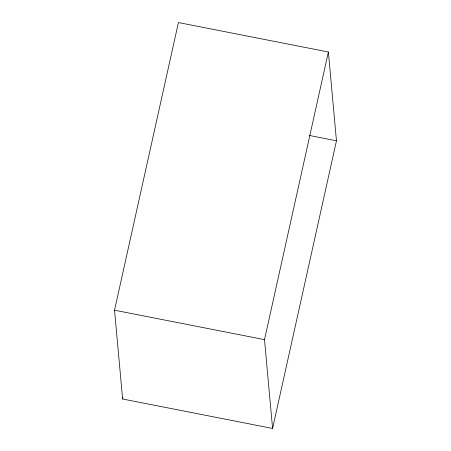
<?xml version="1.0" encoding="UTF-8"?>
<svg xmlns="http://www.w3.org/2000/svg" width="451" height="451" viewBox="0 0 451 451"><rect width="100%" height="100%" fill="white"/><g stroke="black" fill="none" stroke-linecap="round" stroke-linejoin="round"><path stroke-width="0.68" d="M114.537 310.203L178.416 22.55L328.379 51.989L336.463 140.797L272.584 428.45L122.621 399.011L114.537 310.203L264.5 339.642L272.584 428.45M122.621 399.011L122.926 397.641M264.5 339.642L328.379 51.989M309.51 135.503L336.463 140.797"/></g></svg>
